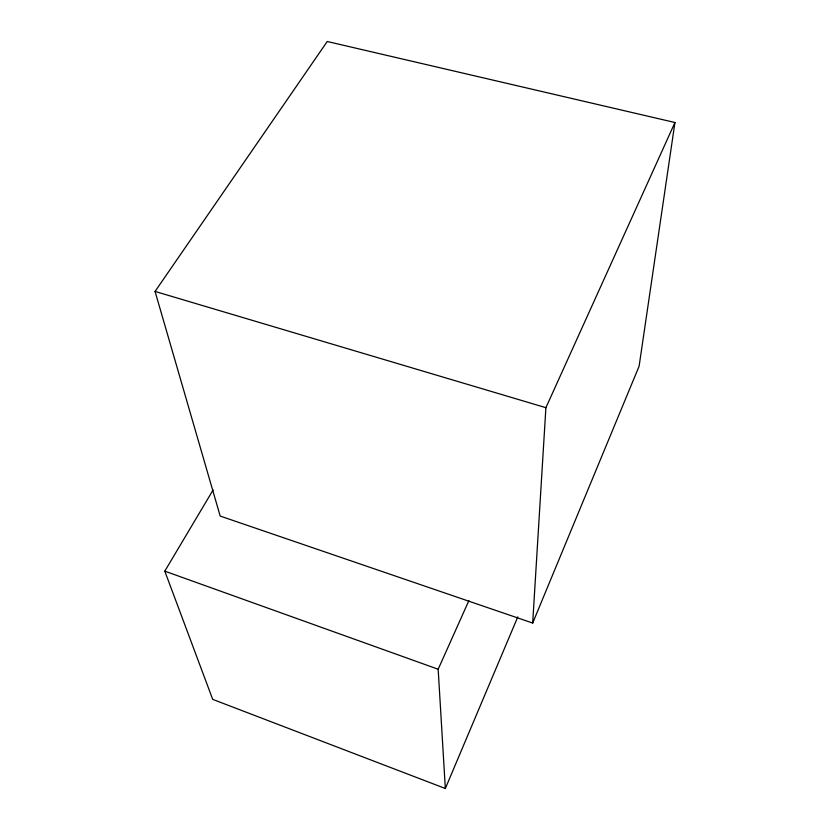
<?xml version="1.0" encoding="UTF-8"?>
<svg xmlns="http://www.w3.org/2000/svg" width="830" height="830" viewBox="0 0 830 830"><rect width="100%" height="100%" fill="white"/><g stroke="black" fill="none" stroke-linecap="round" stroke-linejoin="round"><path stroke-width="1.25" d="M532.684 623.05L545.901 407.686L674.946 122.508L327.238 41.5L155.054 291.434L220.189 516.063L532.684 623.05L639.11 366.206L674.946 122.508M213.092 489.98L164.797 571.154L212.698 699.368L445.337 788.5L517.806 616.877M445.337 788.5L438.167 669.239L468.877 600.65M155.054 291.434L545.901 407.686M164.797 571.154L438.167 669.239"/></g></svg>
